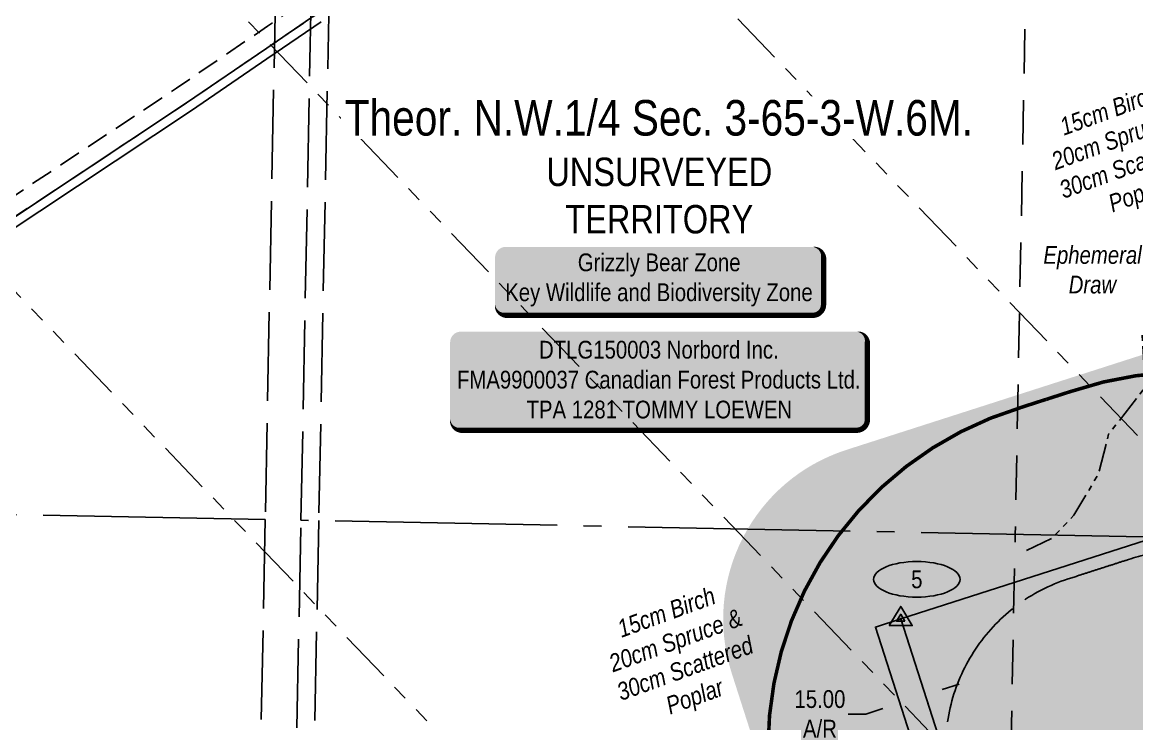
# Model space of a CAD drawing. Extents: x 408473 to 428843, y 6046006 to 6059852.
# Drawn here: x 410836 to 411464, y 6050616 to 6051011 of the extents above; entities that cross this region are included whole.
import ezdxf
from ezdxf.enums import TextEntityAlignment as Align

# ---------------------------------------------------------------- set-up
doc = ezdxf.new("R2010")
doc.units = 0
doc.header["$LTSCALE"] = 5
doc.header["$PDSIZE"] = 0.5
for name, pattern in [('foc-ACCESSROAD', [3.75, 2.5, -1.25]), ('foc-BUFFER', [16.75, 15, -1.75]), ('foc-DRILLPATH', [14.75, 6, -1.75, 1.75, -1.75, 1.75, -1.75]), ('foc-LSD', [8, 5, -3]), ('foc-QUARTERLINE', [33, 25, -3, 2, -3]), ('foc-TOPO-ephemeral', [6.25, 3.125, -0.625, 0.625, -0.625, 0.625, -0.625]), ('foc-UNSURVEYED', [12.5, 10, -2.5])]:
    doc.linetypes.add(name, pattern=pattern)
doc.layers.get('Defpoints').update_dxf_attribs({"color": 9})
for name, color, linetype in [('AS-SURFACE IMPACT', 7, 'Continuous'), ('AS-WILDLIFE-BLOCK', 131, 'Continuous'), ('AUX-BUFFER', 7, 'foc-BUFFER'), ('C-SYMBOL', 7, 'Continuous'), ('F-AR', 190, 'foc-ACCESSROAD'), ('F-RW', 190, 'Continuous'), ('L-MON', 1, 'Continuous'), ('L-SECQ', 8, 'foc-QUARTERLINE'), ('L-SECTION-LSD', 7, 'foc-LSD'), ('L-UNS-T', 3, 'Continuous'), ('L-USEC', 7, 'foc-UNSURVEYED'), ('P-BUFFER-H 30m', 51, 'Continuous'), ('P-ELEVATION', 7, 'Continuous'), ('P-PDRILLPATH', 12, 'foc-DRILLPATH'), ('P-PROPOSED', 10, 'Continuous'), ('P-PROPOSED-H', 21, 'Continuous'), ('P-TXT', 4, 'Continuous'), ('T-BUSH-T', 110, 'Continuous'), ('T-DRAW', 143, 'foc-TOPO-ephemeral'), ('T-WATER-T', 170, 'Continuous')]:
    doc.layers.add(name, color=color, linetype=linetype)
doc.styles.add('175L', font='ARIALN.TTF', dxfattribs={"height": 20})
doc.styles.add('80', font='ARIALN.TTF', dxfattribs={"height": 10})
doc.styles.add('80CG', font='ARIALN.TTF', dxfattribs={"height": 10})
doc.styles.add('80L', font='ARIALN.TTF', dxfattribs={"height": 10})
doc.dimstyles.new('Compass 5 000', dxfattribs={"dimscale": 5, "dimtxt": 9, "dimasz": 2, "dimexe": 0.2, "dimexo": 0.0625, "dimgap": 0.5, "dimtad": 0, "dimtih": 1, "dimtoh": 1, "dimzin": 0, "dimdsep": 46, "dimtxsty": '80CG', "dimcen": 0.1, "dimse1": 1, "dimse2": 1, "dimclrd": 256, "dimclrt": 256, "dimaunit": 1, "dimadec": 4, "dimazin": 0, "dimtfac": 0.06, "dimtofl": 0, "dimtmove": 0, "dimatfit": 1, "dimfxl": 0.2, "dimtolj": 1, "dimtzin": 0, "dimlwd": -1, "dimarcsym": 0})

# ---------------------------------------------------------------- blocks, each defined once
blk = doc.blocks.new('TRIA')
blk.add_hatch(color=255).paths.add_polyline_path([(-0.04, 1.52), (-1.47, -0.87), (1.39, -0.87)])
blk = doc.blocks.new('Hybrid_EC')
at = {"color": 251}
for points in [[(-1.3, -0.74), (0, 1.42), (1.3, -0.74)], [(0.47, -0.26), (0, 0.53), (-0.47, -0.26)]]:
    blk.add_lwpolyline(points, close=True, dxfattribs=at)
at = {"layer": 'Defpoints'}
blk.add_circle((0, 0), 0.05, dxfattribs=at)
at = {"xscale": 1.2, "yscale": 1.2, "zscale": 1.2}
blk.add_blockref('TRIA', (0.05, 0.06), dxfattribs=at)
blk = doc.blocks.new('*D52')
at = {"layer": 'Defpoints', "color": 0, "transparency": 16777216}
for p in [(411330.39, 6050627.82), (411352.66, 6050607.49), (411338.38, 6050602.9)]:
    blk.add_point(p, dxfattribs=at)
at = {"layer": 'P-TXT', "transparency": 16777216}
for p, q in [((411354.18, 6050635.45), (411363.71, 6050638.51)), ((411311.34, 6050621.7), (411301.34, 6050621.7)), ((411320.87, 6050624.76), (411311.34, 6050621.7))]:
    blk.add_line(p, q, dxfattribs=at)
for points in [[(411353.68, 6050637.04), (411354.69, 6050633.87), (411344.66, 6050632.4)], [(411320.36, 6050626.35), (411321.38, 6050623.17), (411330.39, 6050627.82)]]:
    blk.add_solid(points, dxfattribs=at)
at = {"layer": 'P-TXT', "transparency": 16777216, "insert": (411285.41, 6050621.7), "char_height": 10, "attachment_point": 5, "style": '80CG'}
blk.add_mtext('\\A1;15.00 \\PA/R', dxfattribs=at)
blk = doc.blocks.new('*U54')
h = blk.add_hatch(color=255)
edge = h.paths.add_edge_path()
edge.add_line((-86.5, -20), (86.5, -20))
edge.add_arc((86.5, -14), 6, 270, 360)
edge.add_line((92.5, -14), (92.5, 12.5))
edge.add_arc((86.5, 12.5), 6, 0, 90)
edge.add_line((86.5, 18.5), (-86.5, 18.5))
edge.add_arc((-86.5, 12.5), 6, 90, 180)
edge.add_line((-92.5, 12.5), (-92.5, -14))
edge.add_arc((-86.5, -14), 6, 180, 270)
at = {"color": 131, "flags": 128}
blk.add_lwpolyline([(-86.5, -20, 3, 3, 0), (86.5, -20, 3, 3, 0.414214), (92.5, -14, 3, 3, 0), (92.5, 12.5, 3, 0, 0.414214), (86.5, 18.5, 0, 0, 0), (-86.5, 18.5, 0, 0, 0.414214), (-92.5, 12.5, 0, 0, 0), (-92.5, -14, 0, 3, 0.414214)], format="xyseb", close=True, dxfattribs=at)
at = {"color": 131, "style": '80'}
blk.add_attdef('ENTER_TEXT_001', (-35.99, -5), '', height=10, dxfattribs=at)
blk = doc.blocks.new('*U64')
h = blk.add_hatch(color=255)
edge = h.paths.add_edge_path()
edge.add_line((-111.5, -28.5), (111.5, -28.5))
edge.add_arc((111.5, -22.5), 6, 270, 360)
edge.add_line((117.5, -22.5), (117.5, 21))
edge.add_arc((111.5, 21), 6, 0, 90)
edge.add_line((111.5, 27), (-111.5, 27))
edge.add_arc((-111.5, 21), 6, 90, 180)
edge.add_line((-117.5, 21), (-117.5, -22.5))
edge.add_arc((-111.5, -22.5), 6, 180, 270)
at = {"color": 44, "flags": 128}
blk.add_lwpolyline([(-111.5, -28.5, 3, 3, 0), (111.5, -28.5, 3, 3, 0.414214), (117.5, -22.5, 3, 3, 0), (117.5, 21, 3, 0, 0.414214), (111.5, 27, 0, 0, 0), (-111.5, 27, 0, 0, 0.414214), (-117.5, 21, 0, 0, 0), (-117.5, -22.5, 0, 3, 0.414214)], format="xyseb", close=True, dxfattribs=at)
at = {"color": 44, "style": '80'}
blk.add_attdef('ENTER_TEXT_001', (-35.99, -5), '', height=10, dxfattribs=at)
blk = doc.blocks.new('*U92')
at = {"layer": 'P-ELEVATION'}
h = blk.add_hatch(color=111, dxfattribs=at)
h.dxf.hatch_style = 1
edge = h.paths.add_edge_path()
edge.add_ellipse((0, 0), major_axis=(-24.38, 0), ratio=0.410256, start_angle=0, end_angle=360)
at = {"layer": 'P-ELEVATION', "color": 7, "flags": 128}
blk.add_lwpolyline([(0, 0, 12.5, 0, 0), (-12.42, -6.43, 0, 0, 0)], format="xyseb", dxfattribs=at)
at = {"layer": 'P-ELEVATION', "color": 7}
blk.add_ellipse((0, 0), major_axis=(-24.38, 0), ratio=0.410256, dxfattribs=at)
at = {"layer": 'P-ELEVATION', "style": '80'}
blk.add_attdef('ELEVATION', text='', height=10, dxfattribs=at).set_placement((0, 0), align=Align.MIDDLE_CENTER)

msp = doc.modelspace()

# ---------------------------------------------------------------- hatches: boundary and pattern name
at = {"layer": 'P-BUFFER-H 30m'}
h = msp.add_hatch(color=256, dxfattribs=at)
h.dxf.hatch_style = 1
edge = h.paths.add_edge_path()
edge.add_line((411375.728, 6050339.368), (411323.371, 6050322.572))
edge.add_arc((411292.837, 6050417.75), 99.956, 197.796236, 287.786461, ccw=False)
edge.add_line((411197.664, 6050387.2), (411173.53, 6050462.387))
edge.add_arc((411268.703, 6050492.937), 99.956, 107.786461, 197.796236, ccw=False)
edge.add_line((411238.169, 6050588.115), (411252.43, 6050592.69))
edge.add_line((411252.43, 6050592.69), (411235.755, 6050644.639))
edge.add_arc((411330.928, 6050675.188), 99.956, 107.796236, 197.796236, ccw=False)
edge.add_line((411300.378, 6050770.361), (411602.873, 6050867.46))
edge.add_arc((411633.423, 6050772.287), 99.956, 17.796236, 107.796236, ccw=False)
edge.add_line((411728.596, 6050802.837), (411806.631, 6050559.73))
edge.add_arc((411711.458, 6050529.181), 99.956, -80.040044, 17.796236, ccw=False)
edge.add_line((411728.747, 6050430.731), (411723.464, 6050429.803))
edge.add_line((411723.464, 6050429.803), (411610.648, 6050393.774))
edge.add_line((411610.648, 6050393.774), (411438.951, 6050338.66))
edge.add_arc((411408.401, 6050433.833), 99.956, 250.921023, 287.796236, ccw=False)
at = {"layer": 'P-PROPOSED-H'}
h = msp.add_hatch(color=256, dxfattribs=at)
h.dxf.hatch_style = 1
h.paths.add_polyline_path([(411330.928, 6050675.188), (411607.25, 6050763.886), (411684.773, 6050522.376), (411580.168, 6050488.969), (411408.401, 6050433.833)])
h = msp.add_hatch(color=256, dxfattribs=at)
h.dxf.hatch_style = 1
h.paths.add_polyline_path([(411419.093, 6050400.523), (411404.817, 6050395.941), (411316.652, 6050670.606), (411330.928, 6050675.188)])

# ---------------------------------------------------------------- linework, layer by layer
at = {"layer": 'AUX-BUFFER', "color": 251, "linetype": 'foc-BUFFER', "const_width": 1.999, "flags": 128}
msp.add_lwpolyline([(411686.81, 6050658.235, -0.1317256), (411713.621, 6050558.23, -0.3310966), (411571.229, 6050366.772, -0.0093758), (411564.091, 6050364.48, -0.0093758), (411556.953, 6050362.189, -0.0093758), (411549.815, 6050359.898, -0.0093758), (411542.677, 6050357.607, -0.0093758), (411535.539, 6050355.315, -0.4839281), (411271.916, 6050525.058, -0.1000944), (411256.209, 6050602.732, -0.3310966), (411398.601, 6050794.19, -0.0093758), (411405.739, 6050796.481, -0.0093758), (411412.877, 6050798.772, -0.0093758), (411420.015, 6050801.064, -0.0093758), (411427.153, 6050803.355, -0.4459708)], format="xyb", close=True, dxfattribs=at)
at = {"layer": 'AUX-BUFFER', "color": 251, "linetype": 'foc-BUFFER', "flags": 128}
msp.add_lwpolyline([(411591.537, 6050620.951, -0.1712266), (411613.665, 6050558.23, -0.3363082), (411540.669, 6050461.978, -0.0187566), (411533.531, 6050459.687, -0.0187566), (411526.393, 6050457.396, -0.0187566), (411519.255, 6050455.104, -0.0187566), (411512.117, 6050452.813, -0.0187566), (411504.979, 6050450.522, -0.5202639), (411370.926, 6050544.482, -0.0142815), (411371.089, 6050550.189, -0.1392626), (411356.165, 6050602.732, -0.3363082), (411429.161, 6050698.983, -0.0187566), (411436.299, 6050701.275, -0.0187566), (411443.437, 6050703.566, -0.0187566), (411450.575, 6050705.857, -0.0187566), (411457.713, 6050708.148, -0.4989386)], format="xyb", close=True, dxfattribs=at)
at = {"layer": 'F-AR', "flags": 128}
msp.add_lwpolyline([(410528.789, 6050675.283), (410490.098, 6050664.547), (410487.424, 6050674.182), (410522.609, 6050683.946), (410553.413, 6050728.804), (410566.09, 6050737.198), (410923.19, 6050973.862), (410974.375, 6051008.757), (411004.952, 6051029.602), (411398.2, 6051297.693), (411712.891, 6051513.973), (411722.741, 6051512.419), (411734.113, 6051507.027), (411716.266, 6051504.16), (411403.845, 6051289.439), (411004.711, 6051017.337), (410974.135, 6050996.491), (410928.766, 6050965.562), (410736.072, 6050837.765), (410727.738, 6050832.246), (410583.682, 6050736.848), (410560.555, 6050721.542), (410528.789, 6050675.283)], close=True, dxfattribs=at)
at = {"layer": 'F-RW', "flags": 128}
for points in [[(410736.072, 6050837.765), (410928.766, 6050965.562), (410974.135, 6050996.491), (411004.711, 6051017.337)], [(411004.591, 6051011.203), (410974.014, 6050990.357), (410931.554, 6050961.41), (410738.833, 6050833.596)]]:
    msp.add_lwpolyline(points, dxfattribs=at)
at = {"layer": 'L-SECQ', "flags": 128}
for points in [[(410973.145, 6050731.095), (409365.095, 6050762.626)], [(411797.274, 6050714.935), (410993.249, 6050730.701)]]:
    msp.add_lwpolyline(points, dxfattribs=at)
at = {"layer": 'L-SECTION-LSD', "flags": 128}
for points in [[(411410.958, 6051526.992), (411395.334, 6050722.817)], [(411379.565, 6049918.644), (411395.334, 6050722.817)]]:
    msp.add_lwpolyline(points, dxfattribs=at)
at = {"layer": 'L-USEC', "flags": 128}
for points in [[(410988.913, 6051535.268), (410973.145, 6050731.095)], [(410993.249, 6050730.701), (411009.018, 6051534.874)], [(411019.074, 6051534.677), (411003.306, 6050730.504)], [(410973.145, 6050731.095), (410957.376, 6049926.922)], [(410977.481, 6049926.528), (410993.249, 6050730.701)], [(411003.306, 6050730.504), (410987.537, 6049926.331)]]:
    msp.add_lwpolyline(points, dxfattribs=at)
at = {"layer": 'P-PDRILLPATH'}
for p, q in [((409604.962, 6052715.677), (411544.031, 6050695.274)), ((409443.877, 6052594.81), (411396.81, 6050559.961)), ((409282.793, 6052473.943), (411249.59, 6050424.649))]:
    msp.add_line(p, q, dxfattribs=at)
at = {"layer": 'P-PROPOSED', "flags": 128}
for points in [[(411330.928, 6050675.188), (411607.25, 6050763.886), (411684.773, 6050522.376), (411580.168, 6050488.969), (411408.401, 6050433.833)], [(411419.093, 6050400.523), (411404.817, 6050395.941), (411316.652, 6050670.606), (411330.928, 6050675.188)]]:
    msp.add_lwpolyline(points, close=True, dxfattribs=at)
at = {"layer": 'T-DRAW', "flags": 128}
msp.add_lwpolyline([(411401.728, 6050713.758), (411416.168, 6050720.714), (411428.437, 6050733.536), (411442.156, 6050756.7), (411447.904, 6050779.16), (411468.727, 6050805.76), (411466.739, 6050834.662), (411494.7, 6050868.099), (411514.417, 6050912.436), (411542.972, 6050944.012)], dxfattribs=at)

# ---------------------------------------------------------------- block references
at = {"xscale": 0.9995596, "yscale": 0.9995596, "zscale": 0.9995596}
msp.add_blockref('*U92', (411339.966, 6050697.483), dxfattribs=at).add_auto_attribs({'ELEVATION': '5'})
at = {"layer": 'AS-SURFACE IMPACT'}
ref = msp.add_blockref('*U64', (411194.688, 6050809.876), dxfattribs=dict(at, xscale=0.9995596, yscale=0.9995596, zscale=0.9995596))
ref.add_attrib('ENTER_TEXT_001', 'DTLG150003 Norbord Inc.', (411127.279, 6050821.711), dxfattribs={"layer": '0', "color": 44, "height": 9.9956, "style": '80'})
ref.add_attrib('ENTER_TEXT_002', 'FMA9900037 Canadian Forest Products Ltd.', (411081.071, 6050804.875), dxfattribs={"layer": '0', "color": 44, "height": 9.9956, "style": '80'})
ref.add_attrib('ENTER_TEXT_003', 'TPA 1281 TOMMY LOEWEN', (411120.253, 6050788.038), dxfattribs={"layer": '0', "color": 44, "height": 9.9956, "style": '80'})
at = {"layer": 'AS-WILDLIFE-BLOCK'}
ref = msp.add_blockref('*U54', (411194.985, 6050866.068), dxfattribs=dict(at, xscale=0.9995596, yscale=0.9995596, zscale=0.9995596))
ref.add_attrib('ENTER_TEXT_001', 'Grizzly Bear Zone', (411149.095, 6050870.866), dxfattribs={"layer": '0', "color": 131, "height": 9.9956, "style": '80'})
ref.add_attrib('ENTER_TEXT_002', 'Key Wildlife and Biodiversity Zone', (411108.25, 6050854.036), dxfattribs={"layer": '0', "color": 131, "height": 9.9956, "style": '80'})
at = {"layer": 'L-MON', "xscale": 4.99779799999998, "yscale": 4.99779799999998, "zscale": 4.99779799999998}
msp.add_blockref('Hybrid_EC', (411330.928, 6050675.188), dxfattribs=at)

# ---------------------------------------------------------------- texts
at = {"layer": 'T-BUSH-T', "char_height": 9.9956, "attachment_point": 1, "rotation": 20, "style": '80L'}
for insert in [(411403.563, 6050950.767), (411154.486, 6050668.193)]:
    msp.add_mtext_dynamic_manual_height_columns('\\pi16.833;{\\fArial Narrow|b0|i1|c0|p34;15cm Birch\\P\\pi5.7603;20cm Spruce &\\P\\pi4.4103;30cm Scattered \\P\\pi27.708;Poplar}', width=88.95576, gutter_width=49.978, heights=[0], dxfattribs=dict(at, insert=insert))
at = {"layer": 'T-WATER-T', "insert": (411410.875, 6050885.032), "char_height": 9.9956, "attachment_point": 1, "style": '80L'}
msp.add_mtext_dynamic_manual_height_columns('\\pi0.32612;{\\fArial Narrow|b0|i1|c0|p34;Ephemeral\\P\\pi14.587;Draw}', width=55.95529, gutter_width=49.978, heights=[0], dxfattribs=at)

# ---------------------------------------------------------------- dimensions: what is measured, and where the dimension line sits
at = {"layer": 'P-TXT'}
dim = msp.add_linear_dim(base=(411330.387, 6050627.815), p1=(411352.659, 6050607.487), p2=(411338.384, 6050602.904), angle=197.796236, text='15.00 \\PA/R', dimstyle='Compass 5 000', dxfattribs=at)
dim.commit()
dim.dimension.update_dxf_attribs({"geometry": '*D52', "text_midpoint": (411285.406, 6050621.703), "dimtype": 161})

# ---------------------------------------------------------------- next in the draw order: texts
at = {"layer": 'C-SYMBOL', "color": 3, "insert": (411194.745, 6050967.212), "char_height": 19.99119, "width": 353.82773, "attachment_point": 2, "style": '175L', "bg_fill": 3, "box_fill_scale": 1.1, "bg_fill_color": 256, "bg_fill_transparency": 0}
msp.add_mtext('Theor. N.W.1/4 Sec. 3-65-3-W.6M.', dxfattribs=at)
at = {"layer": 'L-UNS-T', "color": 3, "insert": (411194.985, 6050913.359), "char_height": 15.99295, "attachment_point": 5, "style": '80L', "bg_fill": 3, "box_fill_scale": 1.1, "bg_fill_color": 256, "bg_fill_transparency": 0}
msp.add_mtext_dynamic_manual_height_columns('UNSURVEYED TERRITORY', width=126.35808, gutter_width=47.479, heights=[0], dxfattribs=at)

doc.saveas('drawing.dxf')
